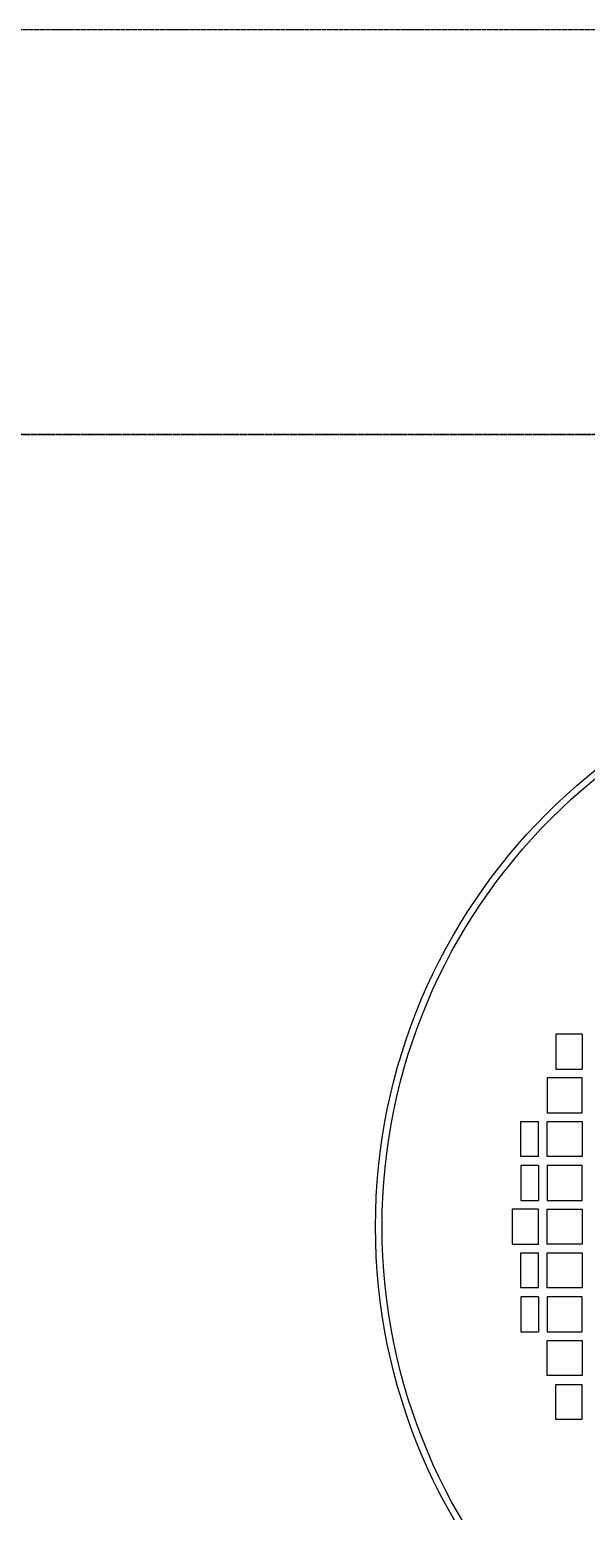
# Model space of a CAD drawing. Extents: x 220580 to 2027826, y -309201 to 71987.
# Drawn here: x 1051620.5 to 1051758.2, y -210070.8 to -209704.8 of the extents above; entities that cross this region are included whole.
import ezdxf

# ---------------------------------------------------------------- set-up
doc = ezdxf.new("R2010")
doc.units = 0
doc.linetypes.add('DASH', pattern=[0.35, 0.25, -0.1])
for name, color, linetype in [('A-LIN-V', 9, 'Continuous'), ('A-SFCE', 30, 'Continuous'), ('JVOG4900B6S8', 7, 'Continuous')]:
    doc.layers.add(name, color=color, linetype=linetype)

# ---------------------------------------------------------------- blocks, each defined once
blk = doc.blocks.new('23423wer')
at = {"color": 1, "linetype": 'DASH'}
blk.add_line((-1667421.02, 542339.9), (-1674651.93, 542339.9), dxfattribs=at)
blk = doc.blocks.new('23423wer-M')
at = {"color": 1, "linetype": 'DASH'}
blk.add_line((1667421.02, 542339.9), (1674651.93, 542339.9), dxfattribs=at)
at = {"layer": 'JVOG4900B6S8', "color": 1, "linetype": 'Continuous'}
for p, q in [((1671937.46, 542230.92), (1671937.46, 542224.56)), ((1671942.26, 542230.92), (1671937.46, 542230.92)), ((1671942.26, 542230.92), (1671942.26, 542224.56)), ((1671937.46, 542224.56), (1671942.26, 542224.56)), ((1671942.26, 542222.96), (1671935.9, 542222.96)), ((1671935.9, 542222.96), (1671935.9, 542216.6)), ((1671942.26, 542216.6), (1671942.26, 542222.96)), ((1671935.9, 542216.6), (1671942.26, 542216.6)), ((1671931.1, 542208.64), (1671931.1, 542215)), ((1671931.1, 542215), (1671934.3, 542215)), ((1671934.3, 542208.64), (1671934.3, 542215)), ((1671935.9, 542215), (1671942.26, 542215)), ((1671935.9, 542208.64), (1671935.9, 542215)), ((1671942.26, 542215), (1671942.26, 542208.64)), ((1671934.3, 542208.64), (1671931.1, 542208.64)), ((1671942.26, 542208.64), (1671935.9, 542208.64)), ((1671934.3, 542207.04), (1671931.1, 542207.04)), ((1671931.1, 542207.04), (1671931.1, 542200.68)), ((1671934.3, 542207.04), (1671934.3, 542200.68)), ((1671942.26, 542207.04), (1671935.9, 542207.04)), ((1671935.9, 542207.04), (1671935.9, 542200.68)), ((1671942.26, 542200.68), (1671942.26, 542207.04)), ((1671931.1, 542200.68), (1671934.3, 542200.68)), ((1671935.9, 542200.68), (1671942.26, 542200.68)), ((1671934.3, 542199.08), (1671929.5, 542199.08)), ((1671929.5, 542199.08), (1671929.5, 542192.72)), ((1671934.3, 542192.72), (1671934.3, 542199.08)), ((1671935.9, 542199.08), (1671942.26, 542199.08)), ((1671935.9, 542192.72), (1671935.9, 542199.08)), ((1671942.26, 542199.08), (1671942.26, 542192.72)), ((1671929.5, 542192.72), (1671934.3, 542192.72)), ((1671942.26, 542192.72), (1671935.9, 542192.72)), ((1671931.1, 542191.12), (1671934.3, 542191.12)), ((1671931.1, 542184.76), (1671931.1, 542191.12)), ((1671934.3, 542184.76), (1671934.3, 542191.12)), ((1671935.9, 542191.12), (1671942.26, 542191.12)), ((1671935.9, 542184.76), (1671935.9, 542191.12)), ((1671942.26, 542191.12), (1671942.26, 542184.76)), ((1671934.3, 542184.76), (1671931.1, 542184.76)), ((1671942.26, 542184.76), (1671935.9, 542184.76)), ((1671934.3, 542183.16), (1671931.1, 542183.16)), ((1671931.1, 542183.16), (1671931.1, 542176.8)), ((1671934.3, 542183.16), (1671934.3, 542176.8)), ((1671942.26, 542183.16), (1671935.9, 542183.16)), ((1671935.9, 542183.16), (1671935.9, 542176.8)), ((1671942.26, 542176.8), (1671942.26, 542183.16)), ((1671931.1, 542176.8), (1671934.3, 542176.8)), ((1671935.9, 542176.8), (1671942.26, 542176.8)), ((1671935.9, 542175.2), (1671942.26, 542175.2)), ((1671935.9, 542168.84), (1671935.9, 542175.2)), ((1671942.26, 542175.2), (1671942.26, 542168.84)), ((1671942.26, 542168.84), (1671935.9, 542168.84)), ((1671937.46, 542167.24), (1671942.26, 542167.24)), ((1671937.46, 542160.88), (1671937.46, 542167.24)), ((1671942.26, 542160.88), (1671942.26, 542167.24)), ((1671942.26, 542160.88), (1671937.46, 542160.88))]:
    blk.add_line(p, q, dxfattribs=at)
for radius in [106.08, 104.88]:
    blk.add_circle((1672010.72, 542195.9), radius, dxfattribs=at)
blk = doc.blocks.new('G$C2C10B007')
at = {"layer": 'A-SFCE', "linetype": 'DASH'}
blk.add_line((-3050, 0), (3050, 0), dxfattribs=at)
blk = doc.blocks.new('55555')
at = {"layer": 'A-LIN-V'}
blk.add_blockref('G$C2C10B007', (8250, -1550), dxfattribs=at)

msp = doc.modelspace()

# ---------------------------------------------------------------- block references
at = {"xscale": 1.35874988235309, "yscale": 1.35874988235309, "zscale": 1.35874988235309}
for name, p in [('23423wer-M', (-1219994.19, -946709.07)), ('23423wer', (3326592.04, -946709.07))]:
    msp.add_blockref(name, p, dxfattribs=at)
at = {"layer": 'A-LIN-V'}
msp.add_blockref('55555', (1045048.92, -208154.8), dxfattribs=at)

doc.saveas('drawing.dxf')
